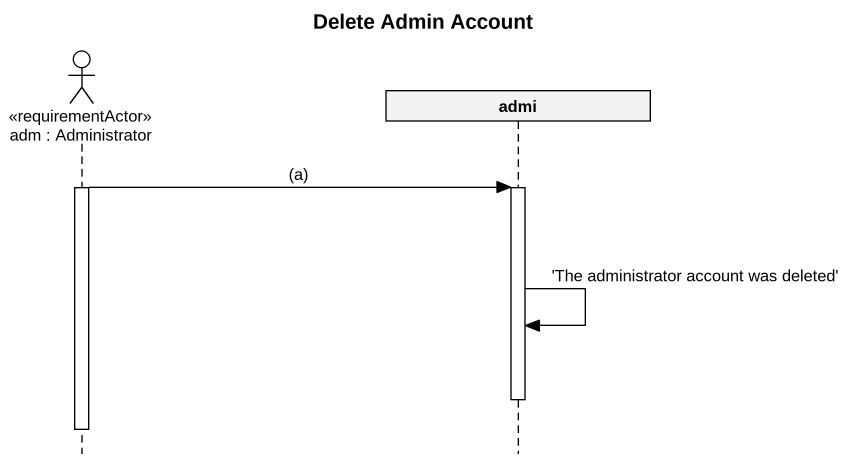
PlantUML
@startuml
title Delete Admin Account
hide footbox
actor "adm : Administrator" as adm <<requirementActor>>
participant admi

activate adm
adm -> admi : (a)
activate admi
admi -> admi : 'The administrator account was deleted'
deactivate admi
deactivate adm
@enduml
